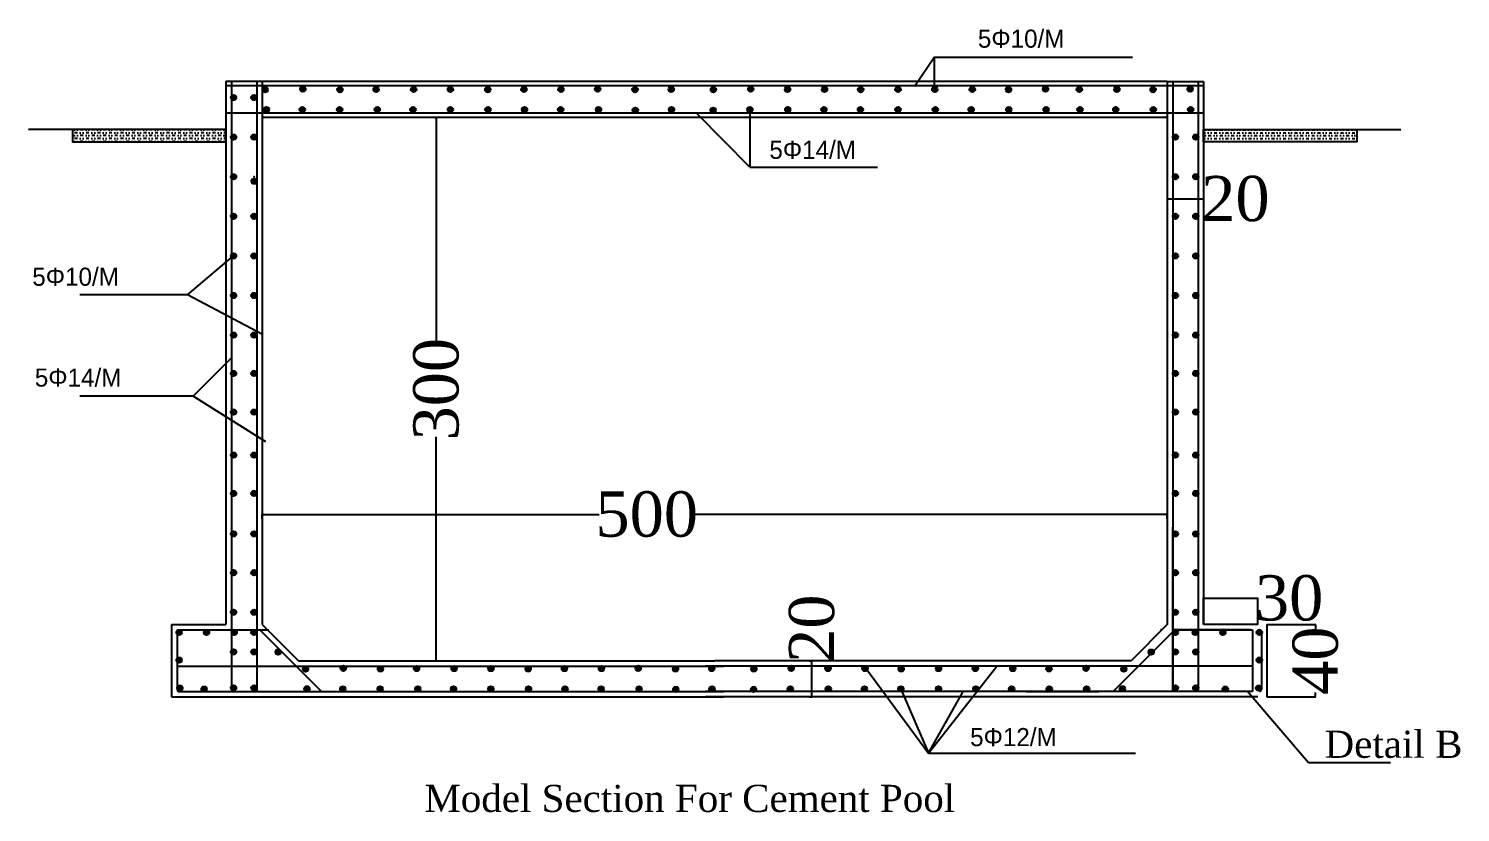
# Model space of a CAD drawing. Header units: centimetres. Extents: x 8566 to 24071, y 9487 to 14021.
# Drawn here: x 10059 to 10850, y 10188 to 10621 of the extents above; entities that cross this region are included whole.
import ezdxf

# ---------------------------------------------------------------- set-up
doc = ezdxf.new("R2010")
doc.units = ezdxf.units.CM
doc.layers.get('0').update_dxf_attribs({"linetype": 'CONTINUOUS'})
doc.layers.get('DEFPOINTS').update_dxf_attribs({"linetype": 'CONTINUOUS'})
doc.styles.get("Standard").update_dxf_attribs({"font": 'times.ttf', "height": 20})
doc.styles.add('STYLE1', font='greekc.shx', dxfattribs={"height": 10})
doc.styles.add('style2', font='times.ttf', dxfattribs={"height": 15})
doc.styles.add('style3', font='times.ttf', dxfattribs={"height": 25})
doc.dimstyles.get("Standard").update_dxf_attribs({"dimtxt": 15, "dimasz": 0.18, "dimexe": 0.18, "dimexo": 0.0625, "dimgap": 0.09, "dimtad": 0, "dimdec": 0, "dimzin": 0, "dimdsep": 46, "dimtxsty": 'style2', "dimcen": 0.09, "dimadec": 0, "dimazin": 0, "dimtfac": 1, "dimtdec": 0, "dimtofl": 0, "dimtmove": 0, "dimatfit": 3, "dimfxl": 1, "dimtolj": 1, "dimtzin": 0, "dimarcsym": 0})

# ---------------------------------------------------------------- blocks, each defined once
blk = doc.blocks.new('*D0')
at = {"color": 0, "lineweight": -2, "transparency": 16777216}
for p, q in [((10743.07, 10292.19), (10770.09, 10292.19)), ((10769.91, 10292.01), (10769.91, 10289.79)), ((10743.07, 10252.19), (10770.09, 10252.19)), ((10769.91, 10252.37), (10769.91, 10254.59))]:
    blk.add_line(p, q, dxfattribs=at)
at = {"color": 0, "transparency": 16777216}
for points in [[(10769.88, 10292.01), (10769.94, 10292.01), (10769.91, 10292.19)], [(10769.88, 10252.37), (10769.94, 10252.37), (10769.91, 10252.19)]]:
    blk.add_solid(points, dxfattribs=at)
at = {"layer": 'DEFPOINTS', "color": 0, "transparency": 16777216}
for p in [(10743.01, 10292.19), (10769.91, 10292.19), (10743.01, 10252.19)]:
    blk.add_point(p, dxfattribs=at)
at = {"color": 0, "transparency": 16777216, "insert": (10769.91, 10272.19), "char_height": 25, "attachment_point": 5, "rotation": 90, "style": 'style3'}
blk.add_mtext('\\A1;40', dxfattribs=at)
blk = doc.blocks.new('*D1')
at = {"color": 0, "lineweight": -2, "transparency": 16777216}
for p, q in [((10708.01, 10292.25), (10708.01, 10306.91)), ((10708.19, 10306.73), (10737.83, 10306.73)), ((10738.01, 10292.25), (10738.01, 10306.91)), ((10738.01, 10306.73), (10738.19, 10306.73))]:
    blk.add_line(p, q, dxfattribs=at)
at = {"color": 0, "transparency": 16777216}
for points in [[(10708.19, 10306.76), (10708.19, 10306.7), (10708.01, 10306.73)], [(10737.83, 10306.76), (10737.83, 10306.7), (10738.01, 10306.73)]]:
    blk.add_solid(points, dxfattribs=at)
at = {"layer": 'DEFPOINTS', "color": 0, "transparency": 16777216}
for p in [(10738.01, 10306.73), (10708.01, 10292.19), (10738.01, 10292.19)]:
    blk.add_point(p, dxfattribs=at)
at = {"color": 0, "transparency": 16777216, "insert": (10755.33, 10306.73), "char_height": 25, "attachment_point": 5, "style": 'style3'}
blk.add_mtext('\\A1;30', dxfattribs=at)
blk = doc.blocks.new('*D2')
at = {"color": 0, "lineweight": -2, "transparency": 16777216}
for p, q in [((10490.13, 10272.19), (10491.85, 10272.19)), ((10491.67, 10272.19), (10491.67, 10272.37)), ((10491.67, 10252.37), (10491.67, 10272.01)), ((10490.13, 10252.19), (10491.85, 10252.19))]:
    blk.add_line(p, q, dxfattribs=at)
at = {"color": 0, "transparency": 16777216}
for points in [[(10491.64, 10272.01), (10491.7, 10272.01), (10491.67, 10272.19)], [(10491.64, 10252.37), (10491.7, 10252.37), (10491.67, 10252.19)]]:
    blk.add_solid(points, dxfattribs=at)
at = {"layer": 'DEFPOINTS', "color": 0, "transparency": 16777216}
for p in [(10490.07, 10272.19), (10491.67, 10272.19), (10490.07, 10252.19)]:
    blk.add_point(p, dxfattribs=at)
at = {"color": 0, "transparency": 16777216, "insert": (10491.67, 10289.86), "char_height": 25, "attachment_point": 5, "rotation": 90, "style": 'style3'}
blk.add_mtext('\\A1;20', dxfattribs=at)
blk = doc.blocks.new('*D3')
at = {"color": 0, "lineweight": -2, "transparency": 16777216}
for p, q in [((10188.01, 10350.58), (10188.01, 10353.21)), ((10688.01, 10350.58), (10688.01, 10353.21)), ((10188.19, 10353.03), (10374.23, 10353.03)), ((10687.83, 10353.03), (10426.7, 10353.03))]:
    blk.add_line(p, q, dxfattribs=at)
at = {"color": 0, "transparency": 16777216}
for points in [[(10188.19, 10353.06), (10188.19, 10353), (10188.01, 10353.03)], [(10687.83, 10353.06), (10687.83, 10353), (10688.01, 10353.03)]]:
    blk.add_solid(points, dxfattribs=at)
at = {"layer": 'DEFPOINTS', "color": 0, "transparency": 16777216}
for p in [(10188.01, 10350.52), (10688.01, 10353.03), (10688.01, 10350.52)]:
    blk.add_point(p, dxfattribs=at)
at = {"color": 0, "transparency": 16777216, "insert": (10400.47, 10353.03), "char_height": 25, "attachment_point": 5, "style": 'style3'}
blk.add_mtext('\\A1;500', dxfattribs=at)
blk = doc.blocks.new('*D12')
at = {"color": 0, "lineweight": -2, "transparency": 16777216}
for p, q in [((10688.01, 10532.68), (10688.01, 10527.15)), ((10688.19, 10527.33), (10707.83, 10527.33)), ((10708.01, 10532.68), (10708.01, 10527.15)), ((10708.01, 10527.33), (10708.19, 10527.33))]:
    blk.add_line(p, q, dxfattribs=at)
at = {"color": 0, "transparency": 16777216}
for points in [[(10688.19, 10527.36), (10688.19, 10527.3), (10688.01, 10527.33)], [(10707.83, 10527.36), (10707.83, 10527.3), (10708.01, 10527.33)]]:
    blk.add_solid(points, dxfattribs=at)
at = {"layer": 'DEFPOINTS', "color": 0, "transparency": 16777216}
for p in [(10688.01, 10532.74), (10708.01, 10532.74), (10708.01, 10527.33)]:
    blk.add_point(p, dxfattribs=at)
at = {"color": 0, "transparency": 16777216, "insert": (10725.68, 10527.33), "char_height": 25, "attachment_point": 5, "style": 'style3'}
blk.add_mtext('\\A1;20', dxfattribs=at)
blk = doc.blocks.new('*D14')
at = {"color": 0, "lineweight": -2, "transparency": 16777216}
for p, q in [((10283.43, 10572.19), (10284.35, 10572.19)), ((10284.17, 10572.01), (10284.17, 10448.56)), ((10284.17, 10272.37), (10284.17, 10395.82)), ((10283.43, 10272.19), (10284.35, 10272.19))]:
    blk.add_line(p, q, dxfattribs=at)
at = {"color": 0, "transparency": 16777216}
for points in [[(10284.14, 10572.01), (10284.2, 10572.01), (10284.17, 10572.19)], [(10284.14, 10272.37), (10284.2, 10272.37), (10284.17, 10272.19)]]:
    blk.add_solid(points, dxfattribs=at)
at = {"layer": 'DEFPOINTS', "color": 0, "transparency": 16777216}
for p in [(10283.36, 10572.19), (10283.36, 10272.19), (10284.17, 10272.19)]:
    blk.add_point(p, dxfattribs=at)
at = {"color": 0, "transparency": 16777216, "insert": (10284.17, 10422.19), "char_height": 25, "attachment_point": 5, "rotation": 90, "style": 'style3'}
blk.add_mtext('\\A1;300', dxfattribs=at)

msp = doc.modelspace()

# ---------------------------------------------------------------- hatches: boundary and pattern name
h = msp.add_hatch(color=256)
edge = h.paths.add_edge_path()
edge.add_arc((10172.24, 10583.31), 1.5, 0, 360)
h = msp.add_hatch(color=256)
edge = h.paths.add_edge_path()
edge.add_arc((10183.51, 10583.31), 1.5, 0, 360)
h = msp.add_hatch(color=256)
edge = h.paths.add_edge_path()
edge.add_arc((10189.64, 10587.57), 1.5, 0, 360)
h = msp.add_hatch(color=256)
edge = h.paths.add_edge_path()
edge.add_arc((10210.5, 10587.98), 1.5, 0, 360)
h = msp.add_hatch(color=256)
edge = h.paths.add_edge_path()
edge.add_arc((10230.97, 10587.66), 1.5, 0, 360)
h = msp.add_hatch(color=256)
edge = h.paths.add_edge_path()
edge.add_arc((10250.96, 10587.82), 1.5, 0, 360)
h = msp.add_hatch(color=256)
edge = h.paths.add_edge_path()
edge.add_arc((10271.68, 10587.82), 1.5, 0, 360)
h = msp.add_hatch(color=256)
edge = h.paths.add_edge_path()
edge.add_arc((10292, 10587.82), 1.5, 0, 360)
h = msp.add_hatch(color=256)
edge = h.paths.add_edge_path()
edge.add_arc((10312.63, 10587.66), 1.5, 0, 360)
h = msp.add_hatch(color=256)
edge = h.paths.add_edge_path()
edge.add_arc((10332.62, 10587.82), 1.5, 0, 360)
h = msp.add_hatch(color=256)
edge = h.paths.add_edge_path()
edge.add_arc((10353.06, 10587.82), 1.5, 0, 360)
h = msp.add_hatch(color=256)
edge = h.paths.add_edge_path()
edge.add_arc((10373.37, 10587.98), 1.5, 0, 360)
h = msp.add_hatch(color=256)
edge = h.paths.add_edge_path()
edge.add_arc((10394, 10587.66), 1.5, 0, 360)
h = msp.add_hatch(color=256)
edge = h.paths.add_edge_path()
edge.add_arc((10413.99, 10587.82), 1.5, 0, 360)
h = msp.add_hatch(color=256)
edge = h.paths.add_edge_path()
edge.add_arc((10437.28, 10587.66), 1.5, 0, 360)
h = msp.add_hatch(color=256)
edge = h.paths.add_edge_path()
edge.add_arc((10457.91, 10587.98), 1.5, 0, 360)
h = msp.add_hatch(color=256)
edge = h.paths.add_edge_path()
edge.add_arc((10478.22, 10587.82), 1.5, 0, 360)
h = msp.add_hatch(color=256)
edge = h.paths.add_edge_path()
edge.add_arc((10498.66, 10587.82), 1.5, 0, 360)
h = msp.add_hatch(color=256)
edge = h.paths.add_edge_path()
edge.add_arc((10518.65, 10587.66), 1.5, 0, 360)
h = msp.add_hatch(color=256)
edge = h.paths.add_edge_path()
edge.add_arc((10539.28, 10587.82), 1.5, 0, 360)
h = msp.add_hatch(color=256)
edge = h.paths.add_edge_path()
edge.add_arc((10559.59, 10587.82), 1.5, 0, 360)
h = msp.add_hatch(color=256)
edge = h.paths.add_edge_path()
edge.add_arc((10580.32, 10587.82), 1.5, 0, 360)
h = msp.add_hatch(color=256)
edge = h.paths.add_edge_path()
edge.add_arc((10600.31, 10587.66), 1.5, 0, 360)
h = msp.add_hatch(color=256)
edge = h.paths.add_edge_path()
edge.add_arc((10620.78, 10587.98), 1.5, 0, 360)
h = msp.add_hatch(color=256)
edge = h.paths.add_edge_path()
edge.add_arc((10639.46, 10587.82), 1.5, 0, 360)
h = msp.add_hatch(color=256)
edge = h.paths.add_edge_path()
edge.add_arc((10660.18, 10587.82), 1.5, 0, 360)
h = msp.add_hatch(color=256)
edge = h.paths.add_edge_path()
edge.add_arc((10680.17, 10587.66), 1.5, 0, 360)
h = msp.add_hatch(color=256)
edge = h.paths.add_edge_path()
edge.add_arc((10700.64, 10587.98), 1.5, 0, 360)
h = msp.add_hatch(color=256)
edge = h.paths.add_edge_path()
edge.add_arc((10190.4, 10576.67), 1.5, 0, 360)
h = msp.add_hatch(color=256)
edge = h.paths.add_edge_path()
edge.add_arc((10210.18, 10576.64), 1.5, 0, 360)
h = msp.add_hatch(color=256)
edge = h.paths.add_edge_path()
edge.add_arc((10230.81, 10576.64), 1.5, 0, 360)
h = msp.add_hatch(color=256)
edge = h.paths.add_edge_path()
edge.add_arc((10251.6, 10576.64), 1.5, 0, 360)
h = msp.add_hatch(color=256)
edge = h.paths.add_edge_path()
edge.add_arc((10271.36, 10576.64), 1.5, 0, 360)
h = msp.add_hatch(color=256)
edge = h.paths.add_edge_path()
edge.add_arc((10292, 10576.64), 1.5, 0, 360)
h = msp.add_hatch(color=256)
edge = h.paths.add_edge_path()
edge.add_arc((10312.79, 10576.64), 1.5, 0, 360)
h = msp.add_hatch(color=256)
edge = h.paths.add_edge_path()
edge.add_arc((10332.94, 10576.64), 1.5, 0, 360)
h = msp.add_hatch(color=256)
edge = h.paths.add_edge_path()
edge.add_arc((10352.9, 10576.64), 1.5, 0, 360)
h = msp.add_hatch(color=256)
edge = h.paths.add_edge_path()
edge.add_arc((10373.85, 10576.64), 1.5, 0, 360)
h = msp.add_hatch(color=256)
edge = h.paths.add_edge_path()
edge.add_arc((10394.16, 10576.32), 1.5, 0, 360)
h = msp.add_hatch(color=256)
edge = h.paths.add_edge_path()
edge.add_arc((10414.15, 10576.64), 1.5, 0, 360)
h = msp.add_hatch(color=256)
edge = h.paths.add_edge_path()
edge.add_arc((10437.12, 10576.32), 1.5, 0, 360)
h = msp.add_hatch(color=256)
edge = h.paths.add_edge_path()
edge.add_arc((10457.43, 10576.64), 1.5, 0, 360)
h = msp.add_hatch(color=256)
edge = h.paths.add_edge_path()
edge.add_arc((10478.38, 10576.64), 1.5, 0, 360)
h = msp.add_hatch(color=256)
edge = h.paths.add_edge_path()
edge.add_arc((10498.34, 10576.64), 1.5, 0, 360)
h = msp.add_hatch(color=256)
edge = h.paths.add_edge_path()
edge.add_arc((10518.49, 10576.64), 1.5, 0, 360)
h = msp.add_hatch(color=256)
edge = h.paths.add_edge_path()
edge.add_arc((10539.28, 10576.64), 1.5, 0, 360)
h = msp.add_hatch(color=256)
edge = h.paths.add_edge_path()
edge.add_arc((10559.91, 10576.64), 1.5, 0, 360)
h = msp.add_hatch(color=256)
edge = h.paths.add_edge_path()
edge.add_arc((10579.68, 10576.64), 1.5, 0, 360)
h = msp.add_hatch(color=256)
edge = h.paths.add_edge_path()
edge.add_arc((10600.47, 10576.64), 1.5, 0, 360)
h = msp.add_hatch(color=256)
edge = h.paths.add_edge_path()
edge.add_arc((10621.1, 10576.64), 1.5, 0, 360)
h = msp.add_hatch(color=256)
edge = h.paths.add_edge_path()
edge.add_arc((10639.78, 10576.64), 1.5, 0, 360)
h = msp.add_hatch(color=256)
edge = h.paths.add_edge_path()
edge.add_arc((10659.54, 10576.64), 1.5, 0, 360)
h = msp.add_hatch(color=256)
edge = h.paths.add_edge_path()
edge.add_arc((10680.33, 10576.64), 1.5, 0, 360)
h = msp.add_hatch(color=256)
edge = h.paths.add_edge_path()
edge.add_arc((10700.96, 10576.64), 1.5, 0, 360)
h = msp.add_hatch()
h.set_pattern_fill('MUDST', color=256, scale=0.25, style=0)
h.set_pattern_definition([(180, (29297.8837, -20), (-3.175, 1.5875), [1.5875, -1.5875, 0, -1.5875, 0, -1.5875])])
h.paths.add_polyline_path([(10168.01, 10565.6), (10083.27, 10565.6), (10083.27, 10558.76), (10168.01, 10558.76)])
h = msp.add_hatch(color=256)
edge = h.paths.add_edge_path()
edge.add_arc((10172.24, 10561.44), 1.5, 0, 360)
h = msp.add_hatch(color=256)
edge = h.paths.add_edge_path()
edge.add_arc((10183.51, 10561.44), 1.5, 0, 360)
h = msp.add_hatch(color=256)
edge = h.paths.add_edge_path()
edge.add_arc((10692.51, 10561.44), 1.5, 0, 360)
h = msp.add_hatch(color=256)
edge = h.paths.add_edge_path()
edge.add_arc((10703.78, 10561.44), 1.5, 0, 360)
h = msp.add_hatch()
h.set_pattern_fill('MUDST', color=256, scale=0.25, style=0)
h.set_pattern_definition([(0, (-8421.862, -20), (3.175, 1.5875), [1.5875, -1.5875, 0, -1.5875, 0, -1.5875])])
h.paths.add_polyline_path([(10708.01, 10565.6), (10792.75, 10565.6), (10792.75, 10558.76), (10708.01, 10558.76)])
h = msp.add_hatch(color=256)
edge = h.paths.add_edge_path()
edge.add_arc((10172.24, 10539.56), 1.5, 0, 360)
h = msp.add_hatch(color=256)
edge = h.paths.add_edge_path()
edge.add_arc((10183.61, 10537.07), 1.5, 0, 360)
h = msp.add_hatch(color=256)
edge = h.paths.add_edge_path()
edge.add_arc((10692.51, 10539.56), 1.5, 0, 360)
h = msp.add_hatch(color=256)
edge = h.paths.add_edge_path()
edge.add_arc((10703.78, 10539.56), 1.5, 0, 360)
h = msp.add_hatch(color=256)
edge = h.paths.add_edge_path()
edge.add_arc((10172.24, 10517.69), 1.5, 0, 360)
h = msp.add_hatch(color=256)
edge = h.paths.add_edge_path()
edge.add_arc((10183.51, 10517.69), 1.5, 0, 360)
h = msp.add_hatch(color=256)
edge = h.paths.add_edge_path()
edge.add_arc((10692.51, 10517.69), 1.5, 0, 360)
h = msp.add_hatch(color=256)
edge = h.paths.add_edge_path()
edge.add_arc((10703.78, 10517.69), 1.5, 0, 360)
h = msp.add_hatch(color=256)
edge = h.paths.add_edge_path()
edge.add_arc((10172.24, 10495.81), 1.5, 0, 360)
h = msp.add_hatch(color=256)
edge = h.paths.add_edge_path()
edge.add_arc((10183.51, 10495.81), 1.5, 0, 360)
h = msp.add_hatch(color=256)
edge = h.paths.add_edge_path()
edge.add_arc((10692.51, 10495.81), 1.5, 0, 360)
h = msp.add_hatch(color=256)
edge = h.paths.add_edge_path()
edge.add_arc((10703.78, 10495.81), 1.5, 0, 360)
h = msp.add_hatch(color=256)
edge = h.paths.add_edge_path()
edge.add_arc((10172.24, 10473.94), 1.5, 0, 360)
h = msp.add_hatch(color=256)
edge = h.paths.add_edge_path()
edge.add_arc((10183.51, 10473.94), 1.5, 0, 360)
h = msp.add_hatch(color=256)
edge = h.paths.add_edge_path()
edge.add_arc((10692.51, 10473.94), 1.5, 0, 360)
h = msp.add_hatch(color=256)
edge = h.paths.add_edge_path()
edge.add_arc((10703.78, 10473.94), 1.5, 0, 360)
h = msp.add_hatch(color=256)
edge = h.paths.add_edge_path()
edge.add_arc((10172.24, 10452.06), 1.5, 0, 360)
h = msp.add_hatch(color=256)
edge = h.paths.add_edge_path()
edge.add_arc((10183.51, 10452.06), 1.5, 0, 360)
h = msp.add_hatch(color=256)
edge = h.paths.add_edge_path()
edge.add_arc((10692.51, 10452.06), 1.5, 0, 360)
h = msp.add_hatch(color=256)
edge = h.paths.add_edge_path()
edge.add_arc((10703.78, 10452.06), 1.5, 0, 360)
h = msp.add_hatch(color=256)
edge = h.paths.add_edge_path()
edge.add_arc((10172.24, 10430.86), 1.5, 0, 360)
h = msp.add_hatch(color=256)
edge = h.paths.add_edge_path()
edge.add_arc((10183.51, 10430.86), 1.5, 0, 360)
h = msp.add_hatch(color=256)
edge = h.paths.add_edge_path()
edge.add_arc((10692.51, 10430.86), 1.5, 0, 360)
h = msp.add_hatch(color=256)
edge = h.paths.add_edge_path()
edge.add_arc((10703.78, 10430.86), 1.5, 0, 360)
h = msp.add_hatch(color=256)
edge = h.paths.add_edge_path()
edge.add_arc((10172.24, 10409.49), 1.5, 0, 360)
h = msp.add_hatch(color=256)
edge = h.paths.add_edge_path()
edge.add_arc((10183.51, 10409.49), 1.5, 0, 360)
h = msp.add_hatch(color=256)
edge = h.paths.add_edge_path()
edge.add_arc((10692.51, 10409.49), 1.5, 0, 360)
h = msp.add_hatch(color=256)
edge = h.paths.add_edge_path()
edge.add_arc((10703.78, 10409.49), 1.5, 0, 360)
h = msp.add_hatch(color=256)
edge = h.paths.add_edge_path()
edge.add_arc((10172.24, 10385.75), 1.5, 0, 360)
h = msp.add_hatch(color=256)
edge = h.paths.add_edge_path()
edge.add_arc((10183.51, 10385.75), 1.5, 0, 360)
h = msp.add_hatch(color=256)
edge = h.paths.add_edge_path()
edge.add_arc((10692.51, 10385.75), 1.5, 0, 360)
h = msp.add_hatch(color=256)
edge = h.paths.add_edge_path()
edge.add_arc((10703.78, 10385.75), 1.5, 0, 360)
h = msp.add_hatch(color=256)
edge = h.paths.add_edge_path()
edge.add_arc((10172.24, 10364.56), 1.5, 0, 360)
h = msp.add_hatch(color=256)
edge = h.paths.add_edge_path()
edge.add_arc((10183.51, 10364.56), 1.5, 0, 360)
h = msp.add_hatch(color=256)
edge = h.paths.add_edge_path()
edge.add_arc((10692.51, 10364.56), 1.5, 0, 360)
h = msp.add_hatch(color=256)
edge = h.paths.add_edge_path()
edge.add_arc((10703.78, 10364.56), 1.5, 0, 360)
h = msp.add_hatch(color=256)
edge = h.paths.add_edge_path()
edge.add_arc((10172.24, 10342.27), 1.5, 0, 360)
h = msp.add_hatch(color=256)
edge = h.paths.add_edge_path()
edge.add_arc((10183.51, 10342.27), 1.5, 0, 360)
h = msp.add_hatch(color=256)
edge = h.paths.add_edge_path()
edge.add_arc((10692.51, 10342.27), 1.5, 0, 360)
h = msp.add_hatch(color=256)
edge = h.paths.add_edge_path()
edge.add_arc((10703.78, 10342.27), 1.5, 0, 360)
h = msp.add_hatch(color=256)
edge = h.paths.add_edge_path()
edge.add_arc((10172.24, 10320.81), 1.5, 0, 360)
h = msp.add_hatch(color=256)
edge = h.paths.add_edge_path()
edge.add_arc((10183.51, 10320.81), 1.5, 0, 360)
h = msp.add_hatch(color=256)
edge = h.paths.add_edge_path()
edge.add_arc((10692.51, 10320.81), 1.5, 0, 360)
h = msp.add_hatch(color=256)
edge = h.paths.add_edge_path()
edge.add_arc((10703.78, 10320.81), 1.5, 0, 360)
h = msp.add_hatch(color=256)
edge = h.paths.add_edge_path()
edge.add_arc((10172.24, 10298.94), 1.5, 0, 360)
h = msp.add_hatch(color=256)
edge = h.paths.add_edge_path()
edge.add_arc((10183.51, 10298.94), 1.5, 0, 360)
h = msp.add_hatch(color=256)
edge = h.paths.add_edge_path()
edge.add_arc((10692.51, 10298.94), 1.5, 0, 360)
h = msp.add_hatch(color=256)
edge = h.paths.add_edge_path()
edge.add_arc((10703.78, 10298.94), 1.5, 0, 360)
h = msp.add_hatch(color=256)
edge = h.paths.add_edge_path()
edge.add_arc((10142.15, 10287.82), 1.5, 0, 360)
h = msp.add_hatch(color=256)
edge = h.paths.add_edge_path()
edge.add_arc((10157.28, 10287.82), 1.5, 0, 360)
h = msp.add_hatch(color=256)
edge = h.paths.add_edge_path()
edge.add_arc((10172.59, 10287.82), 1.5, 0, 360)
h = msp.add_hatch(color=256)
edge = h.paths.add_edge_path()
edge.add_arc((10183.48, 10287.82), 1.5, 0, 360)
h = msp.add_hatch(color=256)
edge = h.paths.add_edge_path()
edge.add_arc((10692.54, 10287.82), 1.5, 0, 360)
h = msp.add_hatch(color=256)
edge = h.paths.add_edge_path()
edge.add_arc((10703.43, 10287.82), 1.5, 0, 360)
h = msp.add_hatch(color=256)
edge = h.paths.add_edge_path()
edge.add_arc((10718.75, 10287.82), 1.5, 0, 360)
h = msp.add_hatch(color=256)
edge = h.paths.add_edge_path()
edge.add_arc((10738.87, 10287.82), 1.5, 0, 360)
h = msp.add_hatch(color=256)
edge = h.paths.add_edge_path()
edge.add_arc((10172.24, 10277.06), 1.5, 0, 360)
h = msp.add_hatch(color=256)
edge = h.paths.add_edge_path()
edge.add_arc((10183.51, 10277.06), 1.5, 0, 360)
h = msp.add_hatch(color=256)
edge = h.paths.add_edge_path()
edge.add_arc((10196.88, 10276.92), 1.5, 0, 360)
h = msp.add_hatch(color=256)
edge = h.paths.add_edge_path()
edge.add_arc((10679.14, 10276.92), 1.5, 0, 360)
h = msp.add_hatch(color=256)
edge = h.paths.add_edge_path()
edge.add_arc((10692.51, 10277.06), 1.5, 0, 360)
h = msp.add_hatch(color=256)
edge = h.paths.add_edge_path()
edge.add_arc((10703.78, 10277.06), 1.5, 0, 360)
h = msp.add_hatch(color=256)
edge = h.paths.add_edge_path()
edge.add_arc((10142.15, 10272.52), 1.5, 0, 360)
h = msp.add_hatch(color=256)
edge = h.paths.add_edge_path()
edge.add_arc((10212.01, 10267.55), 1.5, 0, 360)
h = msp.add_hatch(color=256)
edge = h.paths.add_edge_path()
edge.add_arc((10232.87, 10267.97), 1.5, 0, 360)
h = msp.add_hatch(color=256)
edge = h.paths.add_edge_path()
edge.add_arc((10253.34, 10267.65), 1.5, 0, 360)
h = msp.add_hatch(color=256)
edge = h.paths.add_edge_path()
edge.add_arc((10273.33, 10267.81), 1.5, 0, 360)
h = msp.add_hatch(color=256)
edge = h.paths.add_edge_path()
edge.add_arc((10294.06, 10267.81), 1.5, 0, 360)
h = msp.add_hatch(color=256)
edge = h.paths.add_edge_path()
edge.add_arc((10314.37, 10267.81), 1.5, 0, 360)
h = msp.add_hatch(color=256)
edge = h.paths.add_edge_path()
edge.add_arc((10335, 10267.65), 1.5, 0, 360)
h = msp.add_hatch(color=256)
edge = h.paths.add_edge_path()
edge.add_arc((10354.99, 10267.81), 1.5, 0, 360)
h = msp.add_hatch(color=256)
edge = h.paths.add_edge_path()
edge.add_arc((10375.43, 10267.81), 1.5, 0, 360)
h = msp.add_hatch(color=256)
edge = h.paths.add_edge_path()
edge.add_arc((10395.74, 10267.97), 1.5, 0, 360)
h = msp.add_hatch(color=256)
edge = h.paths.add_edge_path()
edge.add_arc((10416.37, 10267.65), 1.5, 0, 360)
h = msp.add_hatch(color=256)
edge = h.paths.add_edge_path()
edge.add_arc((10436.36, 10267.81), 1.5, 0, 360)
h = msp.add_hatch(color=256)
edge = h.paths.add_edge_path()
edge.add_arc((10459.65, 10267.65), 1.5, 0, 360)
h = msp.add_hatch(color=256)
edge = h.paths.add_edge_path()
edge.add_arc((10480.28, 10267.97), 1.5, 0, 360)
h = msp.add_hatch(color=256)
edge = h.paths.add_edge_path()
edge.add_arc((10500.59, 10267.81), 1.5, 0, 360)
h = msp.add_hatch(color=256)
edge = h.paths.add_edge_path()
edge.add_arc((10521.03, 10267.81), 1.5, 0, 360)
h = msp.add_hatch(color=256)
edge = h.paths.add_edge_path()
edge.add_arc((10541.02, 10267.65), 1.5, 0, 360)
h = msp.add_hatch(color=256)
edge = h.paths.add_edge_path()
edge.add_arc((10561.65, 10267.81), 1.5, 0, 360)
h = msp.add_hatch(color=256)
edge = h.paths.add_edge_path()
edge.add_arc((10581.96, 10267.81), 1.5, 0, 360)
h = msp.add_hatch(color=256)
edge = h.paths.add_edge_path()
edge.add_arc((10602.69, 10267.81), 1.5, 0, 360)
h = msp.add_hatch(color=256)
edge = h.paths.add_edge_path()
edge.add_arc((10622.68, 10267.65), 1.5, 0, 360)
h = msp.add_hatch(color=256)
edge = h.paths.add_edge_path()
edge.add_arc((10643.15, 10267.97), 1.5, 0, 360)
h = msp.add_hatch(color=256)
edge = h.paths.add_edge_path()
edge.add_arc((10664.01, 10267.55), 1.5, 0, 360)
h = msp.add_hatch(color=256)
edge = h.paths.add_edge_path()
edge.add_arc((10738.87, 10272.52), 1.5, 0, 360)
h = msp.add_hatch(color=256)
edge = h.paths.add_edge_path()
edge.add_arc((10142.54, 10257.04), 1.5, 0, 360)
h = msp.add_hatch(color=256)
edge = h.paths.add_edge_path()
edge.add_arc((10172.24, 10257.11), 1.5, 0, 360)
h = msp.add_hatch(color=256)
edge = h.paths.add_edge_path()
edge.add_arc((10183.51, 10257.11), 1.5, 0, 360)
h = msp.add_hatch(color=256)
edge = h.paths.add_edge_path()
edge.add_arc((10692.51, 10257.11), 1.5, 0, 360)
h = msp.add_hatch(color=256)
edge = h.paths.add_edge_path()
edge.add_arc((10703.78, 10257.11), 1.5, 0, 360)
h = msp.add_hatch(color=256)
edge = h.paths.add_edge_path()
edge.add_arc((10738.49, 10257.04), 1.5, 0, 360)
h = msp.add_hatch(color=256)
edge = h.paths.add_edge_path()
edge.add_arc((10155.94, 10256.46), 1.5, 0, 360)
h = msp.add_hatch(color=256)
edge = h.paths.add_edge_path()
edge.add_arc((10212.77, 10256.65), 1.5, 0, 360)
h = msp.add_hatch(color=256)
edge = h.paths.add_edge_path()
edge.add_arc((10232.55, 10256.63), 1.5, 0, 360)
h = msp.add_hatch(color=256)
edge = h.paths.add_edge_path()
edge.add_arc((10253.18, 10256.63), 1.5, 0, 360)
h = msp.add_hatch(color=256)
edge = h.paths.add_edge_path()
edge.add_arc((10273.97, 10256.63), 1.5, 0, 360)
h = msp.add_hatch(color=256)
edge = h.paths.add_edge_path()
edge.add_arc((10293.74, 10256.63), 1.5, 0, 360)
h = msp.add_hatch(color=256)
edge = h.paths.add_edge_path()
edge.add_arc((10314.37, 10256.63), 1.5, 0, 360)
h = msp.add_hatch(color=256)
edge = h.paths.add_edge_path()
edge.add_arc((10335.16, 10256.63), 1.5, 0, 360)
h = msp.add_hatch(color=256)
edge = h.paths.add_edge_path()
edge.add_arc((10355.31, 10256.63), 1.5, 0, 360)
h = msp.add_hatch(color=256)
edge = h.paths.add_edge_path()
edge.add_arc((10375.27, 10256.63), 1.5, 0, 360)
h = msp.add_hatch(color=256)
edge = h.paths.add_edge_path()
edge.add_arc((10396.22, 10256.63), 1.5, 0, 360)
h = msp.add_hatch(color=256)
edge = h.paths.add_edge_path()
edge.add_arc((10416.53, 10256.31), 1.5, 0, 360)
h = msp.add_hatch(color=256)
edge = h.paths.add_edge_path()
edge.add_arc((10436.52, 10256.63), 1.5, 0, 360)
h = msp.add_hatch(color=256)
edge = h.paths.add_edge_path()
edge.add_arc((10459.49, 10256.31), 1.5, 0, 360)
h = msp.add_hatch(color=256)
edge = h.paths.add_edge_path()
edge.add_arc((10479.8, 10256.63), 1.5, 0, 360)
h = msp.add_hatch(color=256)
edge = h.paths.add_edge_path()
edge.add_arc((10500.75, 10256.63), 1.5, 0, 360)
h = msp.add_hatch(color=256)
edge = h.paths.add_edge_path()
edge.add_arc((10520.71, 10256.63), 1.5, 0, 360)
h = msp.add_hatch(color=256)
edge = h.paths.add_edge_path()
edge.add_arc((10540.86, 10256.63), 1.5, 0, 360)
h = msp.add_hatch(color=256)
edge = h.paths.add_edge_path()
edge.add_arc((10561.65, 10256.63), 1.5, 0, 360)
h = msp.add_hatch(color=256)
edge = h.paths.add_edge_path()
edge.add_arc((10582.28, 10256.63), 1.5, 0, 360)
h = msp.add_hatch(color=256)
edge = h.paths.add_edge_path()
edge.add_arc((10602.05, 10256.63), 1.5, 0, 360)
h = msp.add_hatch(color=256)
edge = h.paths.add_edge_path()
edge.add_arc((10622.84, 10256.63), 1.5, 0, 360)
h = msp.add_hatch(color=256)
edge = h.paths.add_edge_path()
edge.add_arc((10643.47, 10256.63), 1.5, 0, 360)
h = msp.add_hatch(color=256)
edge = h.paths.add_edge_path()
edge.add_arc((10663.25, 10256.65), 1.5, 0, 360)
h = msp.add_hatch(color=256)
edge = h.paths.add_edge_path()
edge.add_arc((10720.09, 10256.46), 1.5, 0, 360)

# ---------------------------------------------------------------- linework, layer by layer
at = {"color": 7}
for p, q in [((10559.35, 10605.59), (10548.96, 10590.05)), ((10188.01, 10592.19), (10168.01, 10592.19)), ((10688.01, 10592.19), (10188.01, 10592.19)), ((10688.01, 10592.19), (10708.01, 10592.19)), ((10708.01, 10589.69), (10168.01, 10589.69)), ((10708.01, 10574.69), (10168.01, 10574.69)), ((10688.01, 10572.19), (10188.01, 10572.19)), ((10457.34, 10544.93), (10428.33, 10574.33))]:
    msp.add_line(p, q, dxfattribs=at)
for p, q in [((10559.35, 10605.59), (10668.84, 10605.59)), ((10559.35, 10588.17), (10559.35, 10605.59)), ((10168.01, 10592.19), (10168.01, 10292.19)), ((10171.01, 10592.19), (10171.01, 10255.19)), ((10185.01, 10592.19), (10185.01, 10255.19)), ((10188.01, 10592.19), (10188.01, 10292.19)), ((10688.01, 10592.19), (10688.01, 10292.19)), ((10691.01, 10592.19), (10691.01, 10255.19)), ((10705.01, 10592.19), (10705.01, 10255.19)), ((10708.01, 10592.19), (10708.01, 10292.19)), ((10457.34, 10574.28), (10457.34, 10544.93)), ((10168.01, 10565.6), (10059, 10565.6)), ((10708.01, 10565.6), (10817.02, 10565.6)), ((10457.34, 10544.93), (10527.96, 10544.93)), ((10146.75, 10474.24), (10172.13, 10495.84)), ((10146.75, 10474.24), (10087.34, 10474.24)), ((10188.28, 10452.35), (10146.75, 10474.24)), ((10149.92, 10418.31), (10171.01, 10439.54)), ((10149.92, 10418.31), (10087.26, 10418.31)), ((10190.01, 10393.14), (10149.92, 10418.31)), ((10138.01, 10292.19), (10138.01, 10252.19)), ((10138.01, 10292.19), (10168.01, 10292.19)), ((10188.01, 10292.19), (10208.01, 10272.19)), ((10688.01, 10292.19), (10668.01, 10272.19)), ((10738.01, 10292.19), (10708.01, 10292.19)), ((10743.01, 10292.19), (10743.01, 10252.19)), ((10141.01, 10288.19), (10141.01, 10256.19)), ((10142.01, 10289.19), (10191.77, 10289.19)), ((10186.77, 10289.19), (10220.77, 10255.19)), ((10691.55, 10288.65), (10658.08, 10255.19)), ((10685.01, 10289.19), (10684.25, 10289.19)), ((10734.01, 10289.19), (10691.01, 10289.19)), ((10740.01, 10288.19), (10740.01, 10256.19)), ((10141.01, 10269.19), (10443.01, 10269.19)), ((10208.01, 10272.19), (10438.01, 10272.19)), ((10735.01, 10269.19), (10433.01, 10269.19)), ((10668.01, 10272.19), (10438.01, 10272.19)), ((10521.99, 10267.3), (10556.17, 10221.08)), ((10556.17, 10221.08), (10593.81, 10269.19)), ((10138.01, 10252.19), (10443.01, 10252.19)), ((10142.01, 10255.19), (10443.01, 10255.19)), ((10734.01, 10255.19), (10433.01, 10255.19)), ((10738.01, 10252.19), (10433.01, 10252.19)), ((10541.03, 10256.07), (10556.17, 10221.08)), ((10556.17, 10221.08), (10575.2, 10255.19)), ((10556.17, 10221.08), (10670.38, 10221.08))]:
    msp.add_line(p, q)
at = {"color": 1}
for p, q in [((10691.01, 10255.19), (10691.01, 10345.99)), ((10684.25, 10289.19), (10685.01, 10289.19)), ((10691.01, 10289.19), (10735.03, 10289.19)), ((10735.03, 10289.19), (10735.03, 10255.22)), ((10610.1, 10255.19), (10650.25, 10255.19)), ((10735.03, 10255.22), (10686.01, 10255.19))]:
    msp.add_line(p, q, dxfattribs=at)
for points in [[(10168.01, 10565.6), (10083.27, 10565.6), (10083.27, 10558.76), (10168.01, 10558.76)], [(10708.01, 10565.6), (10792.75, 10565.6), (10792.75, 10558.76), (10708.01, 10558.76)]]:
    msp.add_lwpolyline(points, close=True)
for centre in [(10172.24, 10583.31), (10183.51, 10583.31), (10189.64, 10587.57), (10210.5, 10587.98), (10230.97, 10587.66), (10250.96, 10587.82), (10271.68, 10587.82), (10292, 10587.82), (10312.63, 10587.66), (10332.62, 10587.82), (10353.06, 10587.82), (10373.37, 10587.98), (10394, 10587.66), (10413.99, 10587.82), (10437.28, 10587.66), (10457.91, 10587.98), (10478.22, 10587.82), (10498.66, 10587.82), (10518.65, 10587.66), (10539.28, 10587.82), (10559.59, 10587.82), (10580.32, 10587.82), (10600.31, 10587.66), (10620.78, 10587.98), (10639.46, 10587.82), (10660.18, 10587.82), (10680.17, 10587.66), (10700.64, 10587.98), (10190.4, 10576.67), (10210.18, 10576.64), (10230.81, 10576.64), (10251.6, 10576.64), (10271.36, 10576.64), (10292, 10576.64), (10312.79, 10576.64), (10332.94, 10576.64), (10352.9, 10576.64), (10373.85, 10576.64), (10394.16, 10576.32), (10414.15, 10576.64), (10437.12, 10576.32), (10457.43, 10576.64), (10478.38, 10576.64), (10498.34, 10576.64), (10518.49, 10576.64), (10539.28, 10576.64), (10559.91, 10576.64), (10579.68, 10576.64), (10600.47, 10576.64), (10621.1, 10576.64), (10639.78, 10576.64), (10659.54, 10576.64), (10680.33, 10576.64), (10700.96, 10576.64), (10172.24, 10561.44), (10183.51, 10561.44), (10692.51, 10561.44), (10703.78, 10561.44), (10172.24, 10539.56), (10183.61, 10537.07), (10692.51, 10539.56), (10703.78, 10539.56), (10172.24, 10517.69), (10183.51, 10517.69), (10692.51, 10517.69), (10703.78, 10517.69), (10172.24, 10495.81), (10183.51, 10495.81), (10692.51, 10495.81), (10703.78, 10495.81), (10172.24, 10473.94), (10183.51, 10473.94), (10692.51, 10473.94), (10703.78, 10473.94), (10172.24, 10452.06), (10183.51, 10452.06), (10692.51, 10452.06), (10703.78, 10452.06), (10172.24, 10430.86), (10183.51, 10430.86), (10692.51, 10430.86), (10703.78, 10430.86), (10172.24, 10409.49), (10183.51, 10409.49), (10692.51, 10409.49), (10703.78, 10409.49), (10172.24, 10385.75), (10183.51, 10385.75), (10692.51, 10385.75), (10703.78, 10385.75), (10172.24, 10364.56), (10183.51, 10364.56), (10692.51, 10364.56), (10703.78, 10364.56), (10172.24, 10342.27), (10183.51, 10342.27), (10692.51, 10342.27), (10703.78, 10342.27), (10172.24, 10320.81), (10183.51, 10320.81), (10692.51, 10320.81), (10703.78, 10320.81), (10172.24, 10298.94), (10183.51, 10298.94), (10692.51, 10298.94), (10703.78, 10298.94), (10142.15, 10287.82), (10157.28, 10287.82), (10172.59, 10287.82), (10183.48, 10287.82), (10692.54, 10287.82), (10703.43, 10287.82), (10718.75, 10287.82), (10738.87, 10287.82), (10172.24, 10277.06), (10183.51, 10277.06), (10196.88, 10276.92), (10679.14, 10276.92), (10692.51, 10277.06), (10703.78, 10277.06), (10142.15, 10272.52), (10212.01, 10267.55), (10232.87, 10267.97), (10253.34, 10267.65), (10273.33, 10267.81), (10294.06, 10267.81), (10314.37, 10267.81), (10335, 10267.65), (10354.99, 10267.81), (10375.43, 10267.81), (10395.74, 10267.97), (10416.37, 10267.65), (10436.36, 10267.81), (10459.65, 10267.65), (10480.28, 10267.97), (10500.59, 10267.81), (10521.03, 10267.81), (10541.02, 10267.65), (10561.65, 10267.81), (10581.96, 10267.81), (10602.69, 10267.81), (10622.68, 10267.65), (10643.15, 10267.97), (10664.01, 10267.55), (10738.87, 10272.52), (10142.54, 10257.04), (10172.24, 10257.11), (10183.51, 10257.11), (10692.51, 10257.11), (10703.78, 10257.11), (10738.49, 10257.04), (10155.94, 10256.46), (10212.77, 10256.65), (10232.55, 10256.63), (10253.18, 10256.63), (10273.97, 10256.63), (10293.74, 10256.63), (10314.37, 10256.63), (10335.16, 10256.63), (10355.31, 10256.63), (10375.27, 10256.63), (10396.22, 10256.63), (10416.53, 10256.31), (10436.52, 10256.63), (10459.49, 10256.31), (10479.8, 10256.63), (10500.75, 10256.63), (10520.71, 10256.63), (10540.86, 10256.63), (10561.65, 10256.63), (10582.28, 10256.63), (10602.05, 10256.63), (10622.84, 10256.63), (10643.47, 10256.63), (10663.25, 10256.65), (10720.09, 10256.46)]:
    msp.add_circle(centre, 1.5)
for centre, start, end in [((10142.01, 10288.19), 90, 180), ((10739.01, 10288.19), 0, 90), ((10142.01, 10256.19), 180, 270), ((10739.01, 10256.19), 270, 0)]:
    msp.add_arc(centre, 1, start, end)
for p in [(10172.24, 10583.31), (10183.51, 10583.31), (10183.51, 10561.44), (10692.51, 10561.44), (10183.51, 10539.56), (10692.51, 10539.56), (10183.51, 10517.69), (10692.51, 10517.69), (10183.51, 10495.81), (10692.51, 10495.81), (10183.51, 10473.94), (10692.51, 10473.94), (10172.24, 10452.06), (10183.51, 10452.06), (10692.51, 10452.06), (10703.78, 10452.06), (10172.24, 10430.19), (10183.51, 10430.19), (10692.51, 10430.19), (10703.78, 10430.19), (10172.24, 10408.31), (10183.51, 10408.31), (10692.51, 10408.31), (10703.78, 10408.31), (10172.24, 10386.44), (10183.51, 10386.44), (10692.51, 10386.44), (10703.78, 10386.44), (10172.24, 10364.56), (10183.51, 10364.56), (10692.51, 10364.56), (10703.78, 10364.56), (10172.24, 10342.69), (10183.51, 10342.69), (10692.51, 10342.69), (10703.78, 10342.69), (10172.24, 10320.81), (10183.51, 10320.81), (10692.51, 10320.81), (10703.78, 10320.81), (10183.51, 10298.94), (10692.51, 10298.94), (10183.51, 10277.06), (10692.51, 10277.06)]:
    msp.add_point(p)

# ---------------------------------------------------------------- texts
at = {"style": 'STYLE1'}
for s, p in [('5F10/M', (10583.38, 10610.84)), ('5F14/M', (10468.2, 10549.42)), ('5F10/M', (10061.01, 10479.31)), ('5F14/M', (10062.42, 10423.61)), ('5F12/M', (10579.1, 10224.97))]:
    msp.add_text(s, height=10, dxfattribs=at).set_placement(p)
for s, p in [('Detail B', (10774.9, 10218.53)), ('Model Section For Cement Pool', (10277.59, 10188.62))]:
    msp.add_text(s, height=15).set_placement(p)

# ---------------------------------------------------------------- dimensions: what is measured, and where the dimension line sits
at = {"color": 7}
for base, p1, p2, picture, middle in [((10284.17, 10272.19), (10283.36, 10572.19), (10283.36, 10272.19), '*D14', (10284.17, 10422.19)), ((10491.67, 10272.19), (10490.07, 10252.19), (10490.07, 10272.19), '*D2', (10491.67, 10289.86)), ((10769.91, 10292.19), (10743.01, 10252.19), (10743.01, 10292.19), '*D0', (10769.91, 10272.19))]:
    dim = msp.add_linear_dim(base=base, p1=p1, p2=p2, angle=90, dimstyle='Standard', override={"dimtxsty": 'style3'}, dxfattribs=at)
    dim.commit()
    dim.dimension.update_dxf_attribs({"geometry": picture, "text_midpoint": middle})
for base, p1, p2, picture, middle in [((10708.01, 10527.33), (10688.01, 10532.74), (10708.01, 10532.74), '*D12', (10725.68, 10527.33)), ((10738.01, 10306.73), (10708.01, 10292.19), (10738.01, 10292.19), '*D1', (10755.33, 10306.73))]:
    dim = msp.add_linear_dim(base=base, p1=p1, p2=p2, dimstyle='Standard', override={"dimtxsty": 'style3'}, dxfattribs=at)
    dim.commit()
    dim.dimension.update_dxf_attribs({"geometry": picture, "text_midpoint": middle})
dim = msp.add_linear_dim(base=(10688.01, 10353.03), p1=(10188.01, 10350.52), p2=(10688.01, 10350.52), dimstyle='Standard', override={"dimtxsty": 'style3'}, dxfattribs=at)
dim.commit()
dim.dimension.update_dxf_attribs({"geometry": '*D3', "text_midpoint": (10400.47, 10353.03), "dimtype": 160})

# ---------------------------------------------------------------- leaders
msp.add_leader([(10732.18, 10255.59), (10765.96, 10215.89), (10811.33, 10215.89)], dimstyle='Standard', override={"dimtxt": 1, "dimasz": 2.5, "dimexe": 1.25, "dimexo": 0.625, "dimgap": 0.625, "dimtad": 0, "dimtih": 0, "dimtoh": 0, "dimzin": 8, "dimlunit": 6, "dimcen": 2.5, "dimtofl": 1}, dxfattribs=at)

doc.saveas('drawing.dxf')
